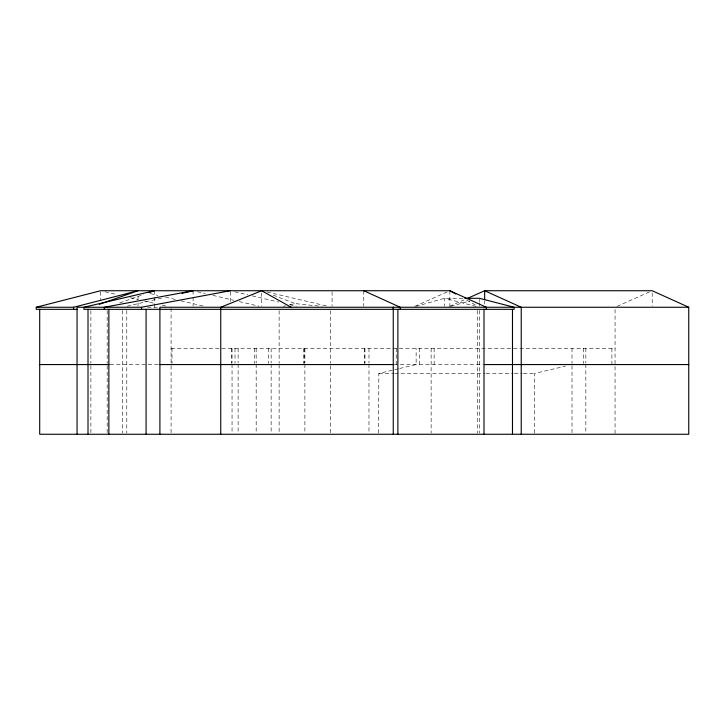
<?xml version="1.0" encoding="UTF-8"?>
<svg xmlns="http://www.w3.org/2000/svg" width="725" height="725" viewBox="0 0 725 725"><rect width="100%" height="100%" fill="white"/><g stroke="black" fill="none" stroke-linecap="round" stroke-linejoin="round"><path stroke-width="0.54" stroke-dasharray="3.62 2.72" d="M378.622 433.142L378.84 373.438L398.587 368.744M534.506 433.142L534.724 373.438L565.437 366.134M414.809 306.331L447.814 291.649M449.6 306.331L464.045 299.905M617.12 306.331L650.135 291.649M119.743 302.851L143.84 294.404M415.923 306.358L444.579 298.301L463.656 298.301M450.723 306.358L469.818 300.984M399.683 368.481L416.132 364.566L416.132 348.39M127.102 306.222L163.397 297.703M283.412 306.276L285.55 305.787M289.828 304.808L295.166 303.594L321.501 306.34M147.501 307.255L158.784 307.255M171.073 348.39L615.054 348.39M110.164 364.566L159.908 364.566M393.983 364.566L483.484 364.566M378.84 373.438L393.53 373.438M394.654 373.438L485.025 373.438M486.149 373.438L513.264 373.438M514.397 373.438L522.299 373.438M523.432 373.438L534.724 373.438M267.172 292.021L327.664 306.222M234.71 291.767L247.905 294.858M252.309 295.891L278.708 302.089M289.701 304.672L296.308 306.222M197.499 291.767L205.193 293.571M212.896 295.374L233.794 300.286M239.295 301.573L259.097 306.222M150.129 293.571L157.823 295.374M165.527 297.187L175.423 299.507M180.924 300.803L204.024 306.222M105.08 291.767L117.178 294.604M130.373 297.703L138.076 299.507M143.577 300.803L154.579 303.376M162.273 305.189L166.677 306.222M476.089 306.412L444.579 298.301L444.579 306.131M273.18 295.147L295.166 303.594M466.592 300.096L477.403 306.149M652.192 292.936L652.192 306.149M615.054 309.475L615.054 365.337M615.054 366.469L615.054 434.266M611.9 348.39L611.9 364.566M585.845 348.39L585.845 363.08M585.845 364.204L585.845 433.142M583.679 348.39L583.679 363.488M572.016 348.39L572.016 363.488M572.016 365.69L572.016 433.142M484.672 300.748L484.672 304.002M479.37 299.425L479.37 301.663M479.37 302.778L479.37 306.131M479.37 310.445L479.37 433.142M477.684 310.445L477.684 433.142M449.881 290.734L449.881 306.167M434.13 348.39L434.13 364.566M431.13 348.39L431.13 433.142M419.313 348.39L419.313 364.566M396.222 348.39L396.222 364.566M368.98 348.39L368.98 363.08M368.98 364.204L368.98 433.142M364.874 348.39L364.92 363.488M364.793 348.39L364.793 363.488M363.769 290.734L363.769 306.149M332.068 291.831L332.068 306.149M330.283 310.626L330.283 363.442M330.283 365.69L330.283 433.142M304.89 348.39L304.89 363.08M304.89 364.204L304.89 433.142M304.029 348.39L304.029 363.488M303.956 348.39L303.956 363.488M279.134 310.626L279.134 363.442M279.134 364.566L279.134 433.142M271.132 348.39L271.132 363.08M271.132 364.204L271.132 433.142M268.477 348.39L268.477 363.488M261.671 292.936L261.671 306.149M256.17 348.39L256.17 363.08M256.17 364.204L256.17 433.142M254.738 348.39L254.738 363.488M238.126 348.39L238.126 363.08M238.126 364.204L238.126 433.142M235.009 348.39L235.009 363.488M232.045 348.39L232.045 363.08M232.045 364.204L232.045 433.142M231.266 348.39L231.266 363.488M230.305 291.803L230.305 301.464M193.095 290.734L193.095 296.235M193.095 297.341L193.095 306.149M171.997 348.39L171.997 363.488M171.073 308.361L171.073 363.488M171.073 365.69L171.073 433.142M154.316 290.734L154.316 296.235M154.316 297.341L154.316 307.255M138.031 296.235L138.031 301.745M138.031 302.851L138.031 306.149M126.784 310.445L126.784 433.142M122.697 310.445L122.697 433.142M107.173 310.626L107.173 363.442M107.173 365.69L107.173 433.142M100.675 291.831L100.675 299.543M90.888 310.626L90.888 363.442M90.888 365.69L90.888 433.142"/><path stroke-width="1.09" d="M467.136 298.537L484.672 290.734L652.192 290.734L688.75 307.255L688.75 434.266L39.703 434.266L39.703 309.321M99.271 304.319L138.031 290.734L73.597 307.255L36.25 307.255L36.25 309.321L77.058 309.321M149.078 292.565L154.316 290.734L83.919 307.255L83.919 309.321L514.161 309.321L514.161 307.255L479.37 298.301L464.779 298.301M36.25 307.255L100.675 290.734L449.881 290.734L486.321 307.255L486.321 309.321M182.093 293.308L193.095 290.734L104.309 307.255L104.309 309.321M77.058 434.266L77.058 307.255L141.52 307.255L230.305 290.734M688.75 307.255L159.908 307.255L159.908 434.266M39.703 364.566L87.698 364.566M88.006 364.566L109.058 364.566M159.908 364.566L393.258 364.566M484.418 364.566L688.75 364.566M363.769 290.734L400.209 307.255L400.209 309.321M449.881 290.734L455.78 294.033M291.151 307.255L261.671 290.734L220.753 307.255L220.753 434.266M521.23 434.266L521.23 307.255L484.672 290.734L484.672 299.67M512.475 309.321L512.475 434.266M484.001 309.321L484.001 434.266M397.889 309.321L397.889 434.266M393.322 307.255L393.322 309.321M393.258 307.255L393.258 434.266M146.078 309.321L146.078 434.266M141.52 307.255L141.52 309.321M108.868 309.321L108.868 434.266M88.006 309.321L88.006 434.266M73.597 307.255L73.597 309.321"/></g></svg>
